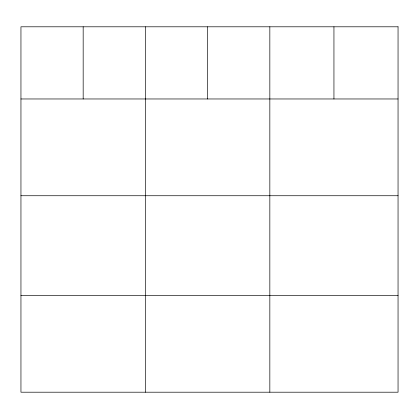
<?xml version="1.0" encoding="UTF-8"?>
<svg xmlns="http://www.w3.org/2000/svg" width="419" height="419" viewBox="0 0 419 419"><rect width="100%" height="100%" fill="white"/><g stroke="black" fill="none" stroke-linecap="round" stroke-linejoin="round"><path stroke-width="0.63" d="M20.95 98.968L398.05 98.968M20.95 195.736L398.05 195.736M20.95 295.437L398.05 295.437M333.943 26.8L333.943 98.968M269.836 26.8L269.836 392.2M207.615 26.8L207.615 98.968M145.393 26.8L145.393 392.2M83.172 26.8L83.172 98.968M398.05 26.8L20.95 26.8L20.95 392.2L398.05 392.2L398.05 26.8"/></g></svg>
